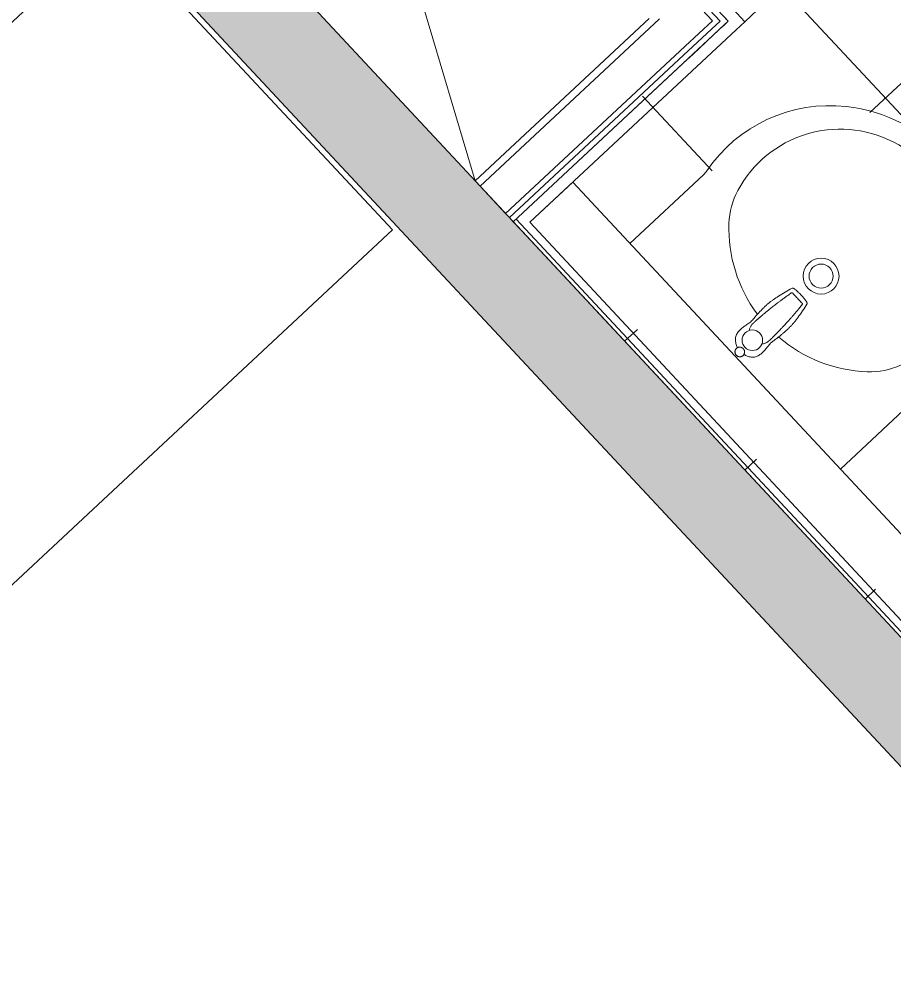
# Model space of a CAD drawing. Header units: millimetres. Extents: x -71377 to 516042, y -145869 to 441446.
# Drawn here: x 223732 to 225221, y 181829 to 183436 of the extents above; entities that cross this region are included whole.
import ezdxf

# ---------------------------------------------------------------- set-up
doc = ezdxf.new("R2010")
doc.units = ezdxf.units.MM
doc.header["$LTSCALE"] = 1000
doc.linetypes.add('_점선_S_', pattern=[1.6, 0.8, -0.8])
for name, color, linetype, lineweight in [('A-door', 4, 'Continuous', 5), ('A-door-hdln', 8, 'Continuous', 5), ('A-fnsh', 5, 'Continuous', 5), ('A-fnsh-4', 4, 'Continuous', 5), ('A-furn', 6, 'Continuous', 5), ('A-hat', 251, 'Continuous', 5), ('A-insu', 251, 'Continuous', 5), ('A_cwall', 2, 'Continuous', 5), ('A_fnsh', 5, 'Continuous', 5), ('A_fnsh-4', 4, 'Continuous', 5), ('AA_오픈', 8, '_점선_S_', 5), ('AA_위생', 4, 'Continuous', 5), ('패밀리로 가져오기', 8, 'Continuous', 5)]:
    doc.layers.add(name, color=color, linetype=linetype, lineweight=lineweight)

# ---------------------------------------------------------------- blocks, each defined once
blk = doc.blocks.new('3D_세대_샤워부스문 - _A_샤워부스문_10x18-2140221-지반층 배치도')
at = {"layer": 'A-door'}
for p, q in [((83.34628195640356, 278.0717967697243), (87.34628195640352, 284.9999999999998)), ((551.0000000000006, 8.07179676972455), (83.34628195640356, 278.0717967697243)), ((555.0000000000006, 14.99999999999994), (87.34628195640349, 284.9999999999998)), ((551.0000000000006, 8.07179676972455), (555.0000000000006, 14.99999999999994))]:
    blk.add_line(p, q, dxfattribs=at)
at = {"layer": 'A-door-hdln'}
blk.add_arc((555.0000000000006, 14.99999999999994), 539.9999999999997, 150.0000000000001, 180, dxfattribs=at)
at = {"layer": 'AA_위생'}
for p, q in [((-384.9999999999988, 14.99999999999997), (-414.9999999999989, 14.99999999999997)), ((-414.9999999999989, 14.99999999999997), (-414.9999999999989, -14.99999999999997)), ((-384.9999999999988, -15.00000000000001), (-384.9999999999988, 14.99999999999997)), ((-384.9999999999993, 4.100726368502299), (-14.99999999999997, 4.100726368502327)), ((-384.9995698269572, 14.99999999999997), (-15.00000000000823, 15)), ((15.00000000000002, 15), (-15.00000000000001, 15)), ((-15.00000000000001, 15), (-15.00000000000002, -15)), ((15.00000000000001, -15), (15.00000000000002, 15)), ((585.0000000000005, 15.00000000000001), (555.0000000000005, 14.99999999999997)), ((555.0000000000005, 14.99999999999997), (555.0000000000005, -15.00000000000001)), ((585.0000000000005, -14.99999999999997), (585.0000000000005, 15.00000000000001)), ((-414.9999999999989, -14.99999999999997), (-384.9999999999988, -15.00000000000001)), ((-384.9999999999993, -4.100726368499727), (-14.99999999999997, -4.100726368499701)), ((-384.9995698269572, -14.99999999999997), (-15.00000000000823, -15)), ((-15.00000000000002, -15), (15.00000000000001, -15)), ((555.0000000000005, -15.00000000000001), (585.0000000000005, -14.99999999999997))]:
    blk.add_line(p, q, dxfattribs=at)
blk = doc.blocks.new('3D_젠다이벽 - 3D_젠다이벽-2177723-지반층 배치도')
at = {"layer": 'AA_위생'}
for p, q in [((0, 0), (0, 99.99999999999429)), ((1399.999999999959, 99.99999999999432), (0, 99.99999999999429)), ((1399.999999999959, 99.99999999999432), (1399.999999999959, 0)), ((1399.999999999959, 0), (0, 0))]:
    blk.add_line(p, q, dxfattribs=at)
blk = doc.blocks.new('2D_세대_세면기 - 세면기_dwg-V22-지반층 배치도')
at = {"layer": '패밀리로 가져오기'}
for p, q in [((-262.4999999998624, 4.999999999946886), (-262.4999999998624, 175.9804610013474)), ((262.5000000001396, 175.9804610013474), (262.5000000001396, 4.999999999392441))]:
    blk.add_line(p, q, dxfattribs=at)
for centre, radius in [((0, 205), 30.50000000000001), ((0, 205), 20.5), ((0, 45.00459420960398), 17.50000000000001)]:
    blk.add_circle(centre, radius, dxfattribs=at)
for centre, radius, start, end in [((2.495944606994982e-07, 219.9999999606124), 280.0000000378258, 49.52587106822004, 130.47412893178), ((-16.07368415557789, 264.5285529456301), 197.6591578487138, 109.8483040422827, 198.8473280990258), ((0, 219.9999974798281), 245.0000025201417, 70.15169627258236, 109.8483037274176), ((16.0736841556101, 264.5285529456456), 197.6591578486883, 341.1526719009662, 70.15169595772457), ((-18.49852267160525, 241.6788025506349), 251.5014767076021, 130.4741291046233, 193.0251718229564), ((18.49852459984529, 241.6788030237153), 251.5014754201266, 346.9748279985711, 49.52587107307221), ((-81.97834243755375, 242.0320111001118), 128.0206743911372, 198.8473278204025, 224.9346393354117), ((81.97834243734941, 242.0320111002388), 128.0206743913715, 315.0653606646119, 341.1526721795726), ((-302.5000179732468, 175.9804611134229), 40.00001797324691, 359.9999998395331, 13.02516567066967), ((302.4999994125552, 175.9804610824287), 39.99999941255517, 166.9748281335453, 180.0000001160701), ((1.840874119807268e-10, 323.8235308428656), 243.8235298424097, 224.9346392186401, 263.5671417229705), ((2.699046319776244e-10, 323.8235308430947), 243.8235298422498, 276.4209547410709, 315.0653607812458)]:
    blk.add_arc(centre, radius, start, end, dxfattribs=at)
for points, knots in [([(-18.66339512728156, 154.7081136391498), (-19.77871562733642, 150.3096920724262), (-21.95456873687196, 141.7289126081077), (-24.4984690636737, 129.3295255424418), (-25.68631791069127, 121.3035364751592), (-26.24242153577507, 117.5460873465054)], [0, 0, 0, 0, 13.61216304294093, 26.55565578058631, 37.94936796509212, 37.94936796509212, 37.94936796509212, 37.94936796509212]), ([(-20.15218571573496, 64.0426525445655), (-20.15491095273512, 64.07593222331744), (-20.16089046044111, 64.14895196271507), (-20.16868816726244, 64.26641222948085), (-20.17625971306525, 64.39789812696927), (-20.18314396850427, 64.53836713786173), (-20.18927438862808, 64.68334242317822), (-20.19462436261604, 64.82934970218753), (-20.1992948043315, 64.97541453730446), (-20.20343704164609, 65.12345033434441), (-20.20720070998145, 65.27753381043897), (-20.21068176419088, 65.44223022591062), (-20.21391824198193, 65.62199366506688), (-20.21689877957376, 65.82120044904704), (-20.21956746351422, 66.04414290535514), (-20.22182771458846, 66.29505357375105), (-20.2235456271675, 66.57819236461368), (-20.22455193082838, 66.89805910915528), (-20.22464001593385, 67.25968718786267), (-20.22356240361581, 67.66754609178938), (-20.22106433231547, 68.12157705288215), (-20.21695415181769, 68.61746910541271), (-20.2111613246586, 69.14630117167972), (-20.20362587863044, 69.70581607566531), (-20.19420656758152, 70.29992598294164), (-20.18257248413524, 70.94012187230021), (-20.16828918688059, 71.63804412092281), (-20.15081658391017, 72.40555404476497), (-20.12951893932619, 73.25416838068955), (-20.10387222992897, 74.18753558482669), (-20.07341138232021, 75.20657461950773), (-20.03769993291074, 76.31135399098662), (-19.99604222942614, 77.50885779841744), (-19.94769297370938, 78.80525567691566), (-19.89196318793519, 80.2035104981164), (-19.82803909352314, 81.70860728202956), (-19.75481559701601, 83.33024505762187), (-19.67075001319395, 85.08413981052882), (-19.57403501662373, 86.98690555507964), (-19.46255895096233, 89.05607082075858), (-19.3338674579227, 91.3099554747287), (-19.18511412870158, 93.76750044440476), (-19.0129618098371, 96.44888562279209), (-18.81344709357933, 99.37624525480524), (-18.5819297155518, 102.5727433472759), (-18.31292945141738, 106.0625590670044), (-18.00005184368097, 109.870223121234), (-17.6353142693327, 114.02644207294), (-17.20880532956819, 118.5668839669763), (-16.70744428660854, 123.538581724179), (-16.11794547346295, 128.9698292966231), (-15.42085883464773, 134.9025202477771), (-14.5970610842372, 141.4110860125673), (-13.95457170495643, 145.9443808638903), (-13.6164736477658, 148.3299427600577)], [0, 0, 0, 0, 0.1001720540869371, 0.2197899005840505, 0.3531439190531336, 0.4952805234713711, 0.641697734844473, 0.7884560407077352, 0.9335943088278539, 1.080114896074723, 1.232736223793042, 1.395981734128744, 1.574313657793331, 1.772113091810602, 1.993668074296583, 2.243187958622901, 2.524874547242018, 2.84309886709774, 3.202791586896475, 3.609757304104825, 4.066678162072397, 4.564903248805408, 5.097482706424179, 5.653267748431918, 6.243598531368734, 6.88003479597527, 7.574170838915046, 8.337801876331033, 9.18315909890415, 10.12081313564495, 11.13895764527006, 12.24163870602211, 13.43687903510529, 14.73363845728038, 16.13353202703779, 17.6349693019609, 19.2529941907736, 21.00339633990759, 22.90268708772213, 24.96865217348693, 27.219884179552, 29.6753416963405, 32.35476527350192, 35.28058236850758, 38.4777694668486, 41.96934790877524, 45.78104511464829, 49.93920722504328, 54.48585521868761, 59.46223837583078, 64.9298246980295, 70.87508426674512, 77.38258806108023, 84.61069947673221, 84.61069947673221, 84.61069947673221, 84.61069947673221]), ([(-18.52520993258803, 155.1187323797494), (-18.56672999232607, 155.0164279967036), (-18.60895032355949, 154.9123981623034), (-18.63781201837907, 154.8041917278767), (-18.63829072192312, 154.8023970029317)], [0, 0, 0, 0, 0.3303862562028353, 0.3359585043922059, 0.3359585043922059, 0.3359585043922059, 0.3359585043922059]), ([(-17.53609118796887, 156.1258553527296), (-17.54609976776658, 156.1208730173986), (-17.67013209503677, 156.0591289279448), (-17.90666894026188, 155.9119732089731), (-18.21340102334812, 155.6286113674479), (-18.41399537885139, 155.3486752945988), (-18.50219531888962, 155.1663165059284), (-18.52520993258803, 155.1187323797494)], [0, 0, 0, 0, 0.03354220546589337, 0.4156751397089476, 0.8304658768067489, 1.27947436529188, 1.438003247327623, 1.438003247327623, 1.438003247327623, 1.438003247327623]), ([(-14.4225535346195, 157.2769240317866), (-14.7436907714762, 157.1848245151633), (-15.47486314234822, 156.9751302966268), (-16.18552337326766, 156.7036184886137), (-16.58405547682194, 156.55135701783)], [0, 0, 0, 0, 1.001811517679026, 2.280946643615511, 2.280946643615511, 2.280946643615511, 2.280946643615511]), ([(-13.90765898581594, 157.3803170509636), (-13.94973927314477, 157.3741924091449), (-14.03235552464103, 157.3621678964587), (-14.11442985054571, 157.3468783350152), (-14.15469991695137, 157.3393764561042)], [0, 0, 0, 0, 0.1275567484283376, 0.2504322350713358, 0.2504322350713358, 0.2504322350713358, 0.2504322350713358]), ([(-0.02517509181054462, 158.2108448278159), (-1.486621896486856, 158.1941187838434), (-4.570917925774562, 158.1588194689144), (-9.155231427231318, 157.8903073100552), (-12.26594946767887, 157.5583002613207), (-13.7628669636324, 157.3985342029482)], [0, 0, 0, 0, 4.384323039201377, 9.252851419329057, 13.76876593963573, 13.76876593963573, 13.76876593963573, 13.76876593963573]), ([(-13.61647710669785, 148.3299432857893), (-13.57979497861659, 148.4719906478858), (-13.5058949466725, 148.7581601027561), (-13.26795671126336, 149.1395523250323), (-12.95324813570341, 149.4589270522156), (-12.57572610764776, 149.693344555901), (-12.16657852061635, 149.8428898570539), (-11.8837390766049, 149.8688420994766), (-11.74491391517222, 149.8815801539458)], [0, 0, 0, 0, 0.4379789736104339, 0.8823550277382225, 1.329335817469175, 1.772885186526826, 2.205279407701104, 2.622093604753103, 2.622093604753103, 2.622093604753103, 2.622093604753103]), ([(-11.74491683021188, 149.8816407471895), (-9.136816645720012, 149.84972191234), (-3.932033525483505, 149.786023970892), (3.881669216301415, 149.7860239797083), (9.08646048372443, 149.8497218855623), (11.69456881470979, 149.8816407523118)], [0, 0, 0, 0, 7.824842798772822, 15.61543147756494, 23.4402987154236, 23.4402987154236, 23.4402987154236, 23.4402987154236]), ([(14.37217936664819, 157.2769321762025), (12.6448096359552, 157.4860652155711), (9.305980163350275, 157.8902980460601), (4.497505892909907, 158.1571205355797), (1.424771769616018, 158.1936211728256), (-0.02517508808524482, 158.2108449162915)], [0, 0, 0, 0, 5.2188082702025, 10.08742399198804, 14.43749144496374, 14.43749144496374, 14.43749144496374, 14.43749144496374]), ([(11.69456588756292, 149.8815801311284), (11.833392283568, 149.8688420519687), (12.11623264100082, 149.8428899062224), (12.52538056165911, 149.6933431950312), (12.90290183671714, 149.4589258208323), (13.21760993927274, 149.1395511959642), (13.45554736512175, 148.7581593299641), (13.52944729729376, 148.4719903725987), (13.56612934917212, 148.3299433607608)], [0, 0, 0, 0, 0.4168178152217764, 0.8492109802907826, 1.292760107286041, 1.739740264330936, 2.184115899464466, 2.622093827622782, 2.622093827622782, 2.622093827622782, 2.622093827622782]), ([(13.56612590420991, 148.3299428354949), (13.90525080922516, 145.9369566496018), (14.54853979173648, 141.3976803360038), (15.3719863083488, 134.8901305269381), (16.06691203432446, 128.9752574494019), (16.65376945667779, 123.5696591372634), (17.15274664052287, 118.6248661256758), (17.57743241778935, 114.1087824549862), (17.94093372010273, 109.9729267834016), (18.25309023915278, 106.1812909453966), (18.5217802458513, 102.703434596123), (18.75329031828779, 99.51539096445977), (18.95301808474951, 96.5935006174061), (19.12553573509633, 93.91513379315985), (19.27475807945192, 91.45856206761773), (19.40398530209684, 89.20395799191162), (19.51603298934481, 87.13275070736861), (19.61333096569709, 85.22697576659743), (19.69797246342561, 83.4694296841256), (19.77175113354514, 81.84380176705527), (19.83620196693498, 80.33461358849993), (19.89245072979008, 78.93172010998566), (19.94130342148664, 77.63026935376533), (19.98345173483911, 76.4271512566749), (20.01962097074615, 75.3167861763834), (20.05053062444376, 74.2914570307861), (20.07661705962773, 73.35090446802502), (20.0983340398035, 72.49435662666406), (20.11618314783102, 71.71898938777645), (20.13079249361626, 71.01385348919382), (20.14270675110031, 70.3672134927748), (20.1523656288652, 69.76757338528934), (20.16010871532465, 69.2034417903692), (20.16609403988449, 68.6700406136761), (20.17038225240383, 68.16929872789157), (20.1730388226425, 67.7096932809136), (20.17424562663019, 67.29623106910914), (20.17425497706291, 66.92906911940105), (20.17331618034897, 66.60403448090216), (20.17163859271849, 66.31606803833779), (20.16939399683262, 66.06065481417538), (20.16671919483267, 65.83355556311835), (20.16371421130332, 65.63057342226793), (20.16043889814988, 65.44745702368955), (20.15690888934073, 65.2798711772607), (20.1530905634679, 65.1234007642234), (20.14889241914601, 64.97351588241074), (20.14417021868955, 64.82619735839302), (20.13877853171481, 64.67956293061066), (20.13262291045612, 64.5345698414747), (20.12573532295113, 64.39459849232156), (20.11818840299444, 64.26400205041274), (20.11044459733663, 64.14768555110244), (20.10452930013523, 64.07549698395547), (20.10183780360966, 64.04265074292198)], [0, 0, 0, 0, 7.250595298783594, 13.75371729819204, 19.67771887450641, 25.11710238365869, 30.06559567070057, 34.58731392073021, 38.72503130834335, 42.52092389384783, 46.00065217316111, 49.18965109432794, 52.11020825257136, 54.78675385817464, 57.24138331557799, 59.49349218668501, 61.56165502710424, 63.46408075852806, 65.21825504679285, 66.84039709183583, 68.34597856668395, 69.74994108642355, 71.05245441835473, 72.25307638320574, 73.36150585987863, 74.3853131644131, 75.33045822192098, 76.18424588091385, 76.9557801056785, 77.65717412200371, 78.30010570545925, 78.89602764234603, 79.45632616659846, 79.99265824498066, 80.49633012307517, 80.95860503806081, 81.3714957622819, 81.73672032372026, 82.0600893430704, 82.34660235638374, 82.60063305978211, 82.82635747495026, 83.02794634084736, 83.20964526764739, 83.37579365216433, 83.53081452434905, 83.6791953320711, 83.82562356874926, 83.97299575126358, 84.1193938457296, 84.26099221862044, 84.3934128971583, 84.51183410341191, 84.61070196071306, 84.61070196071306, 84.61070196071306, 84.61070196071306]), ([(16.51458534412086, 156.5591086084023), (16.11528537065799, 156.7111102117532), (15.41072259918762, 156.9793162674562), (14.68612330171875, 157.1869650890328), (14.37217936664819, 157.2769321762025)], [0, 0, 0, 0, 1.281016652177263, 2.260347364740437, 2.260347364740437, 2.260347364740437, 2.260347364740437]), ([(18.46966847591103, 155.1300688590854), (18.44601392267788, 155.1781783781809), (18.35543814283571, 155.3623948022645), (18.14988796383533, 155.643953914608), (17.83732328707559, 155.9265925117226), (17.60470604390322, 156.0671780812094), (17.48771063996112, 156.1248861023649), (17.48528971709311, 156.1260802233592)], [0, 0, 0, 0, 0.1607841969260002, 0.6156596524708213, 1.034617578293397, 1.417887117432081, 1.425985482645868, 1.425985482645868, 1.425985482645868, 1.425985482645868]), ([(18.58795161079615, 154.8023567055352), (18.58680977619781, 154.8066219657724), (18.55677102176909, 154.9188300780736), (18.51237597550826, 155.0264957652555), (18.46966847591103, 155.1300688590854)], [0, 0, 0, 0, 0.01324540298437584, 0.3484527515072752, 0.3484527515072752, 0.3484527515072752, 0.3484527515072752]), ([(26.19207370653749, 117.5461008450948), (25.63596953162948, 121.3035489785973), (24.44811953215437, 129.3295357717145), (21.90421985936722, 141.7289185368665), (19.72836730730777, 150.309694622039), (18.61304721422495, 154.7081139786169)], [0, 0, 0, 0, 11.39370948505838, 24.337198705774, 37.94935501487501, 37.94935501487501, 37.94935501487501, 37.94935501487501]), ([(-26.24830513168126, 117.5008874624036), (-26.45374468827241, 115.8347502433484), (-26.8745182561873, 112.4222306977923), (-27.22905171326515, 107.1917609514862), (-27.35342445650914, 101.8066710438496), (-27.29203784817049, 98.18136869108477), (-27.26116012968124, 96.35782657796518)], [0, 0, 0, 0, 5.035533691835856, 10.3135905909603, 15.71924750181088, 21.19025458095107, 21.19025458095107, 21.19025458095107, 21.19025458095107]), ([(27.21082747820764, 96.35855871392414), (27.24169908968983, 98.18204699037932), (27.3030737369529, 101.8072529444126), (27.17868335075093, 107.1921882075149), (26.82414347077729, 112.4224709303733), (26.40338568155365, 115.8348480618877), (26.1979557396844, 117.5009002508596)], [0, 0, 0, 0, 5.470845276431567, 10.87637421407984, 16.15425812718629, 21.18953525823816, 21.18953525823816, 21.18953525823816, 21.18953525823816]), ([(-27.25758184306324, 96.21106506837532), (-27.10547505412251, 92.44917277107015), (-26.78150605317205, 84.43679868942127), (-25.79368079081177, 73.92315392754972), (-24.93250547070056, 67.18849983764812), (-24.59726937394589, 64.6746707172133)], [0, 0, 0, 0, 11.29356546312668, 24.05392394524432, 31.66208298338573, 31.66208298338573, 31.66208298338573, 31.66208298338573]), ([(27.16325130034238, 95.76060712523758), (27.1512692756951, 95.34365369006993), (27.12002086173744, 94.25626369845122), (27.05147686973214, 92.43931250693278), (26.95107847638428, 90.24053573049603), (26.81967611890287, 87.83552456507459), (26.65196519810706, 85.203980026301), (26.44234564434737, 82.33611173601821), (26.18545371387155, 79.24803662020716), (25.88004866428674, 75.9976567244157), (25.53243846725672, 72.68160801846534), (25.15675910376013, 69.41754001565278), (24.82501254882663, 66.74588378053159), (24.62042737938464, 65.17511314572766), (24.55086101219058, 64.64850449748337)], [0, 0, 0, 0, 1.251373430518978, 3.263508176995688, 5.454636155252897, 7.854512164263438, 10.48919839306453, 13.36517821520795, 16.4809350601416, 19.78525525999355, 23.15907319039706, 26.48340216747282, 29.64195253619248, 31.23550088830857, 31.23550088830857, 31.23550088830857, 31.23550088830857]), ([(-24.59726937394589, 64.67467071767896), (-24.64863778837026, 64.35657802922651), (-25.08140780031681, 61.66842298675328), (-25.87161636911333, 56.60752582736313), (-26.88074982631952, 49.46814370388165), (-27.03962673153729, 44.66617768071593), (-27.11906358134002, 42.26524311443791)], [6.235517126057759, 6.235517126057759, 6.235517126057759, 6.235517126057759, 7.202228918014763, 14.40458168177283, 21.60638970389726, 28.80790710485295, 28.80790710485295, 28.80790710485295, 28.80790710485295]), ([(27.0643192762509, 43.57641723658888), (26.95521431323141, 45.73331179516391), (26.72804841026663, 50.22415153402836), (25.76407797820865, 56.99220257019626), (25.00163307134062, 61.85190680064262), (24.59048639982939, 64.40317678498104), (24.55086101219058, 64.64850449794903)], [0, 0, 0, 0, 6.475775903416724, 13.48312167037115, 20.49068105983028, 21.23624834540496, 21.23624834540496, 21.23624834540496, 21.23624834540496]), ([(-15.76791192870587, 52.59557263366879), (-16.07658522482961, 52.99721682304517), (-16.84062771126628, 54.07071301853284), (-17.90654579177498, 55.91111601237208), (-18.8730755019933, 58.11638538865373), (-19.55639664083719, 60.30851577641442), (-19.97132628038526, 62.287726436276), (-20.09762863442302, 63.51327505661175), (-20.15218512341379, 64.04265259718522)], [48.97218987387756, 48.97218987387756, 48.97218987387756, 48.97218987387756, 50.49094369863587, 52.92000528156993, 55.33923610306615, 57.69850475135005, 59.79719569108556, 61.39306756838665, 61.39306756838665, 61.39306756838665, 61.39306756838665]), ([(20.10183733142912, 64.04265079414472), (20.04654116835446, 63.50729754008353), (19.91922279447318, 62.27465674420819), (19.50124288816005, 60.29011065000669), (18.81670828815549, 58.1008659573272), (17.8510017041117, 55.90138209005818), (16.79583190847188, 54.08108947752044), (16.04492090642452, 53.02358851954341), (15.74845381453633, 52.63585900841281)], [0, 0, 0, 0, 1.613907556246283, 3.715991786321755, 6.071264504584565, 8.483995814037815, 10.90677510087697, 12.3701571282362, 12.3701571282362, 12.3701571282362, 12.3701571282362]), ([(-27.11906358134002, 42.26524311443791), (-27.08291150815785, 41.09574694465847), (-27.01063325628638, 38.75759230973199), (-26.46454052068293, 35.2835256610997), (-25.44681368861347, 31.91613416187465), (-23.87332671601326, 28.76493381382897), (-21.7710216268897, 25.93989351810887), (-19.23050000425428, 23.50548524642363), (-16.36978975310922, 21.46081658219919), (-13.27213081903756, 19.796849347651), (-10.44271170534194, 18.67300633294508), (-8.65042622294277, 18.1347710667178), (-7.973740576766431, 17.9559797574766)], [0, 0, 0, 0, 3.507827759584964, 7.013142878257928, 10.51657373788062, 14.02100300943547, 17.5241894514888, 21.02764433703654, 24.53429961598898, 28.04159929889682, 31.55082841780945, 33.64950634610198, 33.64950634610198, 33.64950634610198, 33.64950634610198]), ([(7.922890543937682, 17.95775834517553), (9.980180519632999, 18.49883724702523), (13.09397461358458, 19.65545062348247), (16.97202102001756, 21.88052786560729), (19.77229710295796, 24.00959534570574), (22.226906305179, 26.53132745297626), (24.21859838534147, 29.43564393697307), (25.66838902514428, 32.64670616202056), (26.57265180442482, 36.04855406936258), (27.01377596519887, 39.5360933537595), (27.08421047125011, 42.05324397981167), (27.06663224566728, 43.39930101949722), (27.0643192762509, 43.57641723658888)], [49.71501608164155, 49.71501608164155, 49.71501608164155, 49.71501608164155, 56.08509786023692, 59.59476089758783, 63.10097115996153, 66.60386586683725, 70.10707290311464, 73.61070634273544, 77.12048034929855, 80.62685539704835, 84.13404841895026, 84.66545321586013, 84.66545321586013, 84.66545321586013, 84.66545321586013]), ([(-3.624766080640255, 23.09040522854775), (-3.856230033410118, 22.97186127393207), (-4.420306578890593, 22.68297022369713), (-5.246354244326755, 22.10124827239152), (-6.072705832100113, 21.34388525936196), (-6.785478813178284, 20.48061363019868), (-7.372607659384819, 19.53027890738437), (-7.82278735038402, 18.50983717561799), (-8.127686071922883, 17.4385071164569), (-8.281573202475673, 16.33621692248106), (-8.28157348633828, 15.22354786813983), (-8.12768521977067, 14.12125993144914), (-7.822790479580651, 13.0499208313012), (-7.372595970576972, 12.02951307223223), (-6.785522550357148, 11.07905118898565), (-6.072542110518921, 10.21625554316188), (-5.246967163234197, 9.457110637682483), (-4.324197832269043, 8.815992410472056), (-3.321431782777391, 8.303826516011242), (-2.257342872377835, 7.933797634214355), (-1.15173451140434, 7.69901823935667), (-0.400763456382273, 7.669821191119408), (-0.02517386898398359, 7.655218621250242)], [0, 0, 0, 0, 0.7796406466278738, 1.899980525707507, 3.018043370821694, 4.133781178381355, 5.247318618472069, 6.358944744324464, 7.469092177519721, 8.578305108233579, 9.6871984617256, 10.79641139243946, 11.90655882563472, 13.01818495148711, 14.13172239157783, 15.24746019913749, 16.36552304425167, 17.48586292306551, 18.60826374358432, 19.73235813063498, 20.85765499889333, 21.98357575658331, 21.98357575658331, 21.98357575658331, 21.98357575658331]), ([(-0.02517386898398307, 23.90454654581845), (-0.4008018601654606, 23.89001240185362), (-1.151849701432209, 23.86095216751084), (-2.256882614917349, 23.62514746685424), (-3.076778967744458, 23.34360941848981), (-3.520868999641459, 23.1384121535512), (-3.624766080640255, 23.09040522854775)], [0, 0, 0, 0, 1.125920757721276, 2.25121762588627, 3.375312013090756, 3.718617555693308, 3.718617555693308, 3.718617555693308, 3.718617555693308]), ([(-0.02517386898398307, 23.91488436050713), (0.2015030950933138, 23.90941157541376), (0.6599562203948174, 23.89834289254001), (1.35550136613746, 23.80746755251765), (2.072477421518008, 23.65336699536951), (2.822466138549301, 23.42405520823098), (3.317065326519101, 23.20459853743648), (3.574420001357793, 23.09040870144963)], [0, 0, 0, 0, 0.67985731175145, 1.37500831017503, 2.100364706459809, 2.87840248218386, 3.722391058109439, 3.722391058109439, 3.722391058109439, 3.722391058109439]), ([(3.574418342672291, 23.09040522854775), (3.805882295760701, 22.97186127395668), (4.369958841667384, 22.68297022396104), (5.196006507318115, 22.10124827271654), (6.022358094003595, 21.34388525868443), (6.735131076419952, 20.48061363085243), (7.322259921180454, 19.53027890703206), (7.772439612496808, 18.50983717567222), (8.077338333933696, 17.43850711644214), (8.231225464511942, 16.33621692248599), (8.231225748374563, 15.2235478681349), (8.07733748178145, 14.12125993146396), (7.772442741693554, 13.04992083124675), (7.322248232372195, 12.02951307258533), (6.73517481360035, 11.07905118832896), (6.022194372416566, 10.21625554385061), (5.196619426246752, 9.457110637316955), (4.273850095169284, 8.815992410531642), (3.271084045755139, 8.30382651600832), (2.206995135058949, 7.933797634066088), (1.101386773727202, 7.699018239443832), (0.3504157184097919, 7.669821191144521), (-0.02517386898398359, 7.655218621250242)], [0, 0, 0, 0, 0.7796406474485027, 1.899980526528136, 3.018043370956847, 4.133781179109661, 5.247318618711059, 6.358944744563454, 7.469092177758712, 8.57830510847257, 9.687198461964591, 10.79641139267845, 11.90655882587371, 13.0181849517261, 14.1317223913275, 15.24746019948032, 16.36552304390903, 17.48586292272287, 18.60826374324168, 19.73235813029233, 20.8576549994631, 21.98357575715308, 21.98357575715308, 21.98357575715308, 21.98357575715308])]:
    blk.add_open_spline(points, degree=3, knots=knots, dxfattribs=at)
for points in [[(-18.63830265589059, 154.8024044251069), (-18.6466668130209, 154.7709741631212), (-18.65503097015121, 154.7395439011355), (-18.66339512728156, 154.7081136391498)], [(-17.00496461428701, 156.3732184539549), (-17.18187317593644, 156.2908306615427), (-17.35878173758587, 156.2084428691306), (-17.53569029923529, 156.1260550767183)], [(-16.58405547682194, 156.55135701783), (-16.71476175915451, 156.496197850133), (-16.84546804148705, 156.441038682436), (-16.97617432381958, 156.3858795147389)], [(-14.27067741844803, 157.3150189178996), (-14.30728695696841, 157.3060899207679), (-14.3438964954888, 157.2971609236362), (-14.38050603400917, 157.2882319265045)], [(-14.15469991695137, 157.3393764561042), (-14.19335908411691, 157.3312572767027), (-14.23201825128248, 157.3231380973011), (-14.27067741844803, 157.3150189178996)], [(-13.80384231079371, 157.3937078379095), (-13.83844786913445, 157.3892442422609), (-13.87305342747519, 157.3847806466123), (-13.90765898581594, 157.3803170509636)], [(16.88894655741749, 156.4019928020425), (16.76415948631863, 156.4543647374958), (16.63937241521973, 156.506736672949), (16.51458534412086, 156.5591086084023)], [(17.29430242348464, 156.218145170249), (17.16535945485035, 156.2767344925863), (17.03641648621607, 156.3353238149235), (16.90747351758182, 156.3939131372608)], [(17.48533335141838, 156.1260595628992), (17.42165637544047, 156.1567547653491), (17.35797939946253, 156.1874499677991), (17.29430242348464, 156.218145170249)], [(18.61304721422495, 154.7081139786169), (18.60468336722502, 154.7395430694645), (18.59631952022512, 154.7709721603121), (18.58795567322522, 154.8024012511596)], [(-27.26116012968124, 96.35782657796518), (-27.25995917245746, 96.30892492908364), (-27.25875821523369, 96.2600232802021), (-27.25755725800991, 96.21112163132057)], [(27.17492814175785, 96.21268329769376), (27.17103586128602, 96.06199124020834), (27.1671435808142, 95.91129918272293), (27.16325130034238, 95.76060712523758)], [(27.17849717568605, 96.3592270151712), (27.17730749771, 96.31037910934539), (27.17611781973391, 96.26153120351954), (27.17492814175785, 96.21268329769376)], [(27.20426637772471, 96.21194476028906), (27.19567664371182, 96.26103884524974), (27.18708690969895, 96.31013293021047), (27.17849717568605, 96.3592270151712)], [(27.20722617674619, 96.21186082763599), (27.20842661056669, 96.26076012306537), (27.20962704438716, 96.30965941849476), (27.21082747820764, 96.35855871392414)]]:
    blk.add_open_spline(points, degree=3, dxfattribs=at)
blk = doc.blocks.new('2D_세대_세면기 - 2D_세대_세면기-V31-지반층 배치도')
at = {"layer": 'AA_위생'}
for p, q in [((-262.4999999999998, 175.9804611134229), (-262.4999999999999, 5.000000000000031)), ((262.4999999999999, 4.999999999547985), (262.5, 175.9804610824286))]:
    blk.add_line(p, q, dxfattribs=at)
for centre, radius, start, end in [((2.495944606994982e-07, 219.9999999606124), 280.0000000378257, 49.52587102539944, 130.4741274064244), ((-18.49852267160525, 241.6788025506349), 251.5014767076022, 130.4741274064242, 193.025170978735), ((18.49852459984529, 241.6788030237153), 251.5014754201265, 346.9748280170916, 49.52587102539952), ((-302.5000179732468, 175.9804611134229), 40.00001797324691, 7.735105509695294e-13, 13.0251709787369), ((302.4999994125552, 175.9804610824287), 39.99999941255505, 166.9748280170935, 180.0000000000008)]:
    blk.add_arc(centre, radius, start, end, dxfattribs=at)
blk.add_blockref('2D_세대_세면기 - 세면기_dwg-V22-지반층 배치도', (0, 0))
blk = doc.blocks.new('3D_주방_아일랜드식탁 - _A_주방_아일랜드_11X7-1959760-지반층 배치도')
at = {"layer": 'A-furn'}
for p, q in [((-348.8351833566197, 163.4132399146711), (751.16481664338, 163.4130656329214)), ((-348.8351833566197, -536.5868153540558), (-348.8351833566197, 163.4132399146711)), ((751.16481664338, 163.4130656329214), (751.16481664338, -536.5868153540557)), ((751.16481664338, -536.5868153540557), (-348.8351833566197, -536.5868153540558))]:
    blk.add_line(p, q, dxfattribs=at)
blk = doc.blocks.new('대장2_59A_1층_rvt-5-지반층 배치도')
at = {"layer": 'A-hat'}
h = blk.add_hatch(dxfattribs=at)
h.set_pattern_fill('FP_111', color=256, style=0, pattern_type=2)
h.set_pattern_definition([(313, (-37564.443, -83887.194), (219.4061104857511, 204.5995080187495), []), (43, (-37564.443, -83887.194), (-204.5995080187495, 219.4061104857511), [])])
h.paths.add_polyline_path([(-37400.31900573923, -85265.54055572189), (-36288.65760315367, -84228.91161596676), (-36339.80748135364, -84174.06008945988), (-36323.81641086641, -84161.88282931341), (-36797.1232838096, -83654.32337070302), (-36810.3863607927, -83669.42604559656), (-36822.57034664526, -83639.76797204326), (-36823.03922209753, -83626.53193060619), (-37262.92817461667, -83154.80880264708), (-37277.42409481797, -83168.58941510678), (-37257.09529707186, -83190.38938076979), (-37279.03590767462, -83210.84933204974), (-37299.49585895457, -83188.90872144699), (-37690.55782055565, -83561.33687020927), (-37673.96689852415, -83579.12845508906), (-37989.36947530779, -83871.40065055332), (-38016.71602508541, -83857.72737566454), (-38382.38865522855, -84212.39983855268), (-37411.12849552043, -85253.94879761561)])
h.paths.add_polyline_path([(-37399.32810081127, -85237.28210622966), (-38345.61661807091, -84205.4519785285), (-38274.57843581858, -84152.06315939513), (-38183.80568995496, -84249.40500752979), (-37943.54257289325, -84036.90117456326), (-37871.71576913592, -84016.56992082928), (-37870.52185080163, -84016.31092612162), (-37763.65257404196, -84027.92943366202), (-37709.00719324203, -84051.42744171774), (-37624.56483794733, -84125.39795887293), (-37575.9638996236, -84226.59132609612), (-37571.37670434034, -84337.10481484923), (-37595.14098765583, -84405.10370675346), (-37624.56483794731, -84450.88265379574), (-37663.04091685808, -84489.10738674684), (-37722.42744007557, -84537.0097419681), (-37822.5766735457, -84636.77568495726), (-37676.1310338921, -84793.81939978068), (-37674.25836643682, -84740.14213990189), (-37480.58049862637, -84575.01351119035), (-37326.19273213545, -84492.3040268893), (-37281.56610711051, -84485.53291075685), (-37207.50064395698, -84493.7756001661), (-37152.89178343147, -84528.57094648408), (-37119.10370375559, -84604.51490800631), (-37119.1037037556, -84664.36175372895), (-37142.49633724616, -84736.33928785616), (-37281.56610711051, -84920.07751294722), (-37411.1284955204, -85033.93117124955), (-37451.85394785025, -85034.3271187205), (-37333.50626900297, -85175.90225238974), (-37393.83622245448, -85232.16084658696)])
at = {"layer": 'A-fnsh'}
blk.add_line((-38016.71602508544, -83871.40065055325), (-38030.61174513382, -83884.3586196972), dxfattribs=at)
at = {"layer": 'A-fnsh-4'}
for p, q in [((-38030.14286968164, -83870.93177510111), (-38637.46242350854, -83219.66131704269)), ((-38037.09072970576, -83877.41075967302), (-38092.67360989944, -83929.24263624895)), ((-38030.14286968164, -83870.93177510111), (-38037.09072970576, -83877.41075967302)), ((-38092.67360989944, -83929.24263624895), (-38388.87185303659, -84205.45197852844))]:
    blk.add_line(p, q, dxfattribs=at)
at = {"layer": 'A-insu'}
blk.add_line((-38438.65773448445, -84152.06315939513), (-38395.35083760865, -84198.50411850416), dxfattribs=at)
at = {"layer": 'A_fnsh'}
for p, q in [((-38016.71602508546, -83871.40065055327), (-38382.39286846464, -84212.3998385526)), ((-38023.53600884543, -83864.08711368572), (-38016.71602508546, -83871.40065055327)), ((-38003.07605756549, -83886.02772428842), (-37988.44898383033, -83872.38775676847)), ((-38354.12582720944, -84213.38694476783), (-38003.07605756549, -83886.02772428842)), ((-38382.39286846464, -84212.3998385526), (-38368.75290094467, -84227.02691228778)), ((-37399.32810081123, -85237.28210622956), (-38354.12582720949, -84213.38694476777)), ((-38368.75290094467, -84227.02691228778), (-37400.31520702648, -85265.54914748474))]:
    blk.add_line(p, q, dxfattribs=at)
at = {"layer": 'A_fnsh-4'}
for p, q in [((-38016.71602508546, -83871.40065055327), (-38630.51456348431, -83213.1823324707)), ((-38043.56971427777, -83870.46289964879), (-38644.41028353265, -83226.14030161462)), ((-38150.98447104734, -83866.71189603109), (-38447.18271418449, -84142.92123831058)), ((-38142.45949134736, -83875.85381711558), (-38438.6577344845, -84152.06315939507)), ((-38133.31757026287, -83867.3288374156), (-38142.4594913474, -83875.85381711554)), ((-38043.56971427782, -83870.46289964883), (-38090.01067338701, -83913.76979652468)), ((-38030.61174513381, -83884.3586196972), (-38023.66388510969, -83877.87963512527)), ((-38023.66388510969, -83877.87963512527), (-38016.71602508546, -83871.40065055327)), ((-38077.05270424295, -83927.66551657318), (-38030.61174513381, -83884.3586196972)), ((-38099.1525944715, -83922.29477622466), (-38395.35083760865, -84198.50411850416)), ((-38090.01067338701, -83913.76979652468), (-38099.1525944715, -83922.29477622466)), ((-38382.39286846464, -84212.3998385526), (-38086.19462532749, -83936.19049627312)), ((-38086.19462532749, -83936.19049627312), (-38077.05270424295, -83927.66551657318)), ((-38447.18271418449, -84142.92123831058), (-38438.65773448445, -84152.06315939513)), ((-38395.35083760865, -84198.50411850416), (-38388.87185303659, -84205.45197852844)), ((-38388.87185303659, -84205.45197852844), (-38382.39286846464, -84212.3998385526))]:
    blk.add_line(p, q, dxfattribs=at)
at = {"layer": 'AA_오픈'}
blk.add_line((-38447.18468953347, -84142.91460186588), (-38706.81314748632, -83270.65864132297), dxfattribs=at)
at = {"layer": 'A-furn', "rotation": 43.00000124847625}
blk.add_blockref('3D_주방_아일랜드식탁 - _A_주방_아일랜드_11X7-1959760-지반층 배치도', (-39503.38769339788, -84346.30209082307), dxfattribs=at)
at = {"layer": 'AA_위생'}
for name, p, rotation in [('3D_세대_샤워부스문 - _A_샤워부스문_10x18-2140221-지반층 배치도', (-37695.16717946555, -83578.3881254276), 43.00000124847661), ('2D_세대_세면기 - 2D_세대_세면기-V31-지반층 배치도', (-38008.43788468914, -84444.7953421831), 313.0000012484763), ('3D_젠다이벽 - 3D_젠다이벽-2177723-지반층 배치도', (-38354.12582720946, -84213.38694476783), 313.0000012484763)]:
    blk.add_blockref(name, p, dxfattribs=dict(at, rotation=rotation))

msp = doc.modelspace()

# ---------------------------------------------------------------- hatches: boundary and pattern name
at = {"layer": 'A-hat'}
msp.add_hatch(color=256, dxfattribs=at).paths.add_polyline_path([(225544.2726425075, 181829.2277841305), (225653.9756955211, 181931.5275405303), (223887.5999017372, 183825.733589178), (223778.5808068279, 183722.7003775401), (224878.4791980621, 182543.203810102)])

# ---------------------------------------------------------------- linework, layer by layer
at = {"layer": 'A_cwall'}
for p, q in [((225653.9756955211, 181931.5275405303), (223887.5999017372, 183825.733589178)), ((223818.8187110117, 183679.5505100215), (225544.2726425072, 181829.2277841305))]:
    msp.add_line(p, q, dxfattribs=at)

# ---------------------------------------------------------------- block references
msp.add_blockref('대장2_59A_1층_rvt-5-지반층 배치도', (262955.3988845728, 267303.1208709872))

doc.saveas('drawing.dxf')
